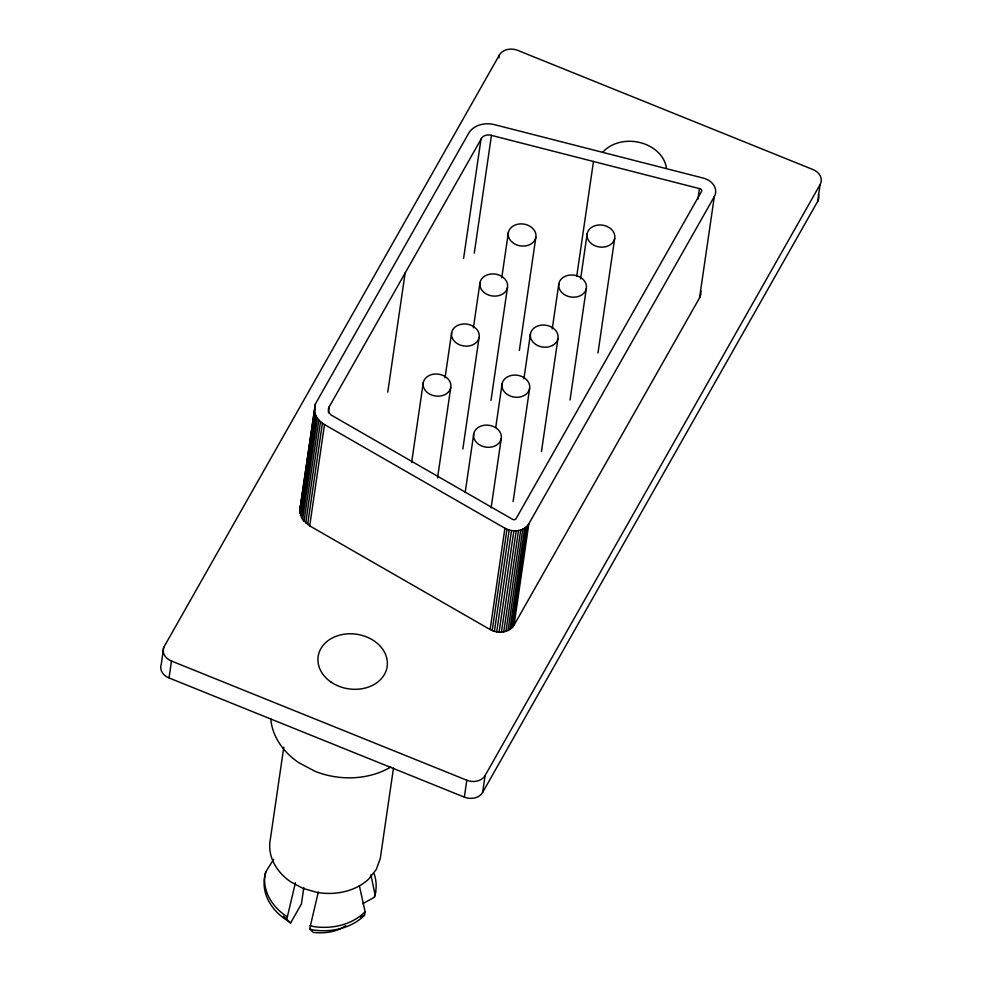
<?xml version="1.0" encoding="UTF-8"?>
<svg xmlns="http://www.w3.org/2000/svg" width="982" height="982" viewBox="0 0 982 982"><rect width="100%" height="100%" fill="white"/><g stroke="black" fill="none" stroke-linecap="round" stroke-linejoin="round"><path stroke-width="1.47" d="M299.657 511.45L315.369 404.007L468.623 133.343A22.353 17.688 8.3 0 1 494.486 124.653L703.37 178.123A16.412 12.987 8.3 0 1 714.319 196.584L699.54 297.914L514.04 625.153C509.167 633.059 497.678 633.918 490.128 629.548L309.711 525.873L302.603 519.503L299.657 511.45L315.369 404.007M451.634 332.64L451.56 335.525A13.957 11.035 8.3 0 0 463.271 345.897A13.957 11.035 8.3 0 0 478.099 340.189L479.106 337.464A13.957 11.035 8.3 0 0 476.565 329.093L474.06 326.871A13.957 11.035 8.3 0 0 463.835 323.95L460.312 324.453A13.957 11.035 8.3 0 0 451.634 332.64L445.03 377.849M163.724 647.384L161.257 664.274A13.957 11.035 8.3 0 0 169.027 677.936L464.339 797.126A13.957 11.035 8.3 0 0 482.653 792.413L817.65 201.42L820.117 184.53A13.957 11.035 8.3 0 0 812.973 169.542L517.661 50.352A13.957 11.035 8.3 0 0 499.347 55.066L163.724 647.384A13.957 11.035 8.3 0 0 171.494 661.046L169.027 677.936M299.952 513.525L314.731 412.207L314.756 405.996M300.553 515.587L315.332 414.257L314.731 412.207M301.437 517.588L316.216 416.258L315.332 414.257M302.603 519.503L317.395 418.185L316.216 416.258M304.039 521.319L318.819 419.989L317.395 418.185M305.721 523.001L320.5 421.671L318.819 419.989M307.624 524.523L322.403 423.205L320.5 421.671M309.711 525.873L324.502 424.555L322.403 423.205M328.43 412.698L329.314 406.658L481.818 137.824A8.372 6.629 8.3 0 1 490.116 135.037L700.276 188.814A2.418 1.915 8.3 0 1 701.676 191.171L515.894 518.913A2.418 1.915 8.3 0 1 512.837 519.478L331.327 415.153A8.372 6.629 8.3 0 1 328.688 407.972L329.314 406.658M283.798 747.106L270.332 839.34A55.814 44.165 8.3 0 0 290.549 881.738L302.959 888.391L316.904 892.368A55.814 44.165 8.3 0 0 368.704 879.05L376.216 869.549L380.255 858.649L393.5 767.924M273.671 859.262L265.889 871.672L264.502 877.761A56.011 44.313 8.3 0 0 286.314 919.876L290.598 923.006L301.425 903.906L303.819 887.507M286.597 920.024L295.435 882.695M387.755 392.174L405.161 272.861M345.762 925.584C336.519 932.188 324.49 933.637 313.418 932.421L309.637 929.046L318.303 891.963M411.618 462.547L423.267 382.673M309.637 929.046L313.098 929.942A56.011 44.313 8.3 0 0 364.445 915.31L365.095 911.713L359.375 885.703M463.602 258.364L481.008 139.051M362.677 903.722L374.363 897.253L375.75 891.165A56.011 44.313 8.3 0 0 374.13 873.771M437.555 477.915L450.75 387.509A13.957 11.035 8.3 0 0 431.957 374.498A13.957 11.035 8.3 0 0 428.324 393.279A13.957 11.035 8.3 0 0 450.75 387.509M498.942 57.877L499.347 55.066M474.281 253.123L491.466 135.32M473.398 327.816L479.989 282.607M462.841 448.983L479.106 337.464M465.173 492.571L473.741 433.798M501.765 277.771L508.357 232.562M490.988 400.447L507.473 287.431A13.957 11.035 8.3 0 0 488.68 274.42A13.957 11.035 8.3 0 0 485.047 293.201A13.957 11.035 8.3 0 0 507.473 287.431M495.738 427.465L502.109 383.753M491.11 507.94L501.225 438.623A13.957 11.035 8.3 0 0 482.432 425.611A13.957 11.035 8.3 0 0 478.799 444.392A13.957 11.035 8.3 0 0 501.225 438.623M519.355 350.414L535.841 237.399A13.957 11.035 8.3 0 0 517.048 224.387A13.957 11.035 8.3 0 0 513.414 243.168A13.957 11.035 8.3 0 0 535.841 237.399M523.885 378.929L530.476 333.72M464.339 797.126L466.806 780.236A13.957 11.035 8.3 0 0 485.108 775.522L820.117 184.53M490.128 629.548L504.92 528.218L324.502 424.555M492.203 630.579L506.982 529.249L504.92 528.218M513.107 501.606L529.593 388.59A13.957 11.035 8.3 0 0 510.8 375.578A13.957 11.035 8.3 0 0 507.166 394.359A13.957 11.035 8.3 0 0 529.593 388.59M494.412 631.352L509.192 530.034L506.982 529.249M496.72 631.892L511.499 530.562L509.192 530.034M499.077 632.15L513.856 530.82C519.552 531.127 525.824 528.942 528.819 523.836L714.319 196.584M501.434 632.138L516.213 530.82M503.741 631.856L518.521 530.538M505.951 631.316L520.73 529.985M482.653 792.413L485.108 775.522M508.013 630.505L522.792 529.188M552.24 328.896L558.844 283.688M509.891 629.474L524.67 528.144M511.548 628.21L526.327 526.88M512.935 626.762L527.715 525.444M514.04 625.153L528.819 523.836M541.463 451.573L557.96 338.545M576.741 276.212L593.484 161.429M580.608 278.851L587.199 233.642M570.051 400.018L586.315 288.512A13.957 11.035 8.3 0 0 567.522 275.5A13.957 11.035 8.3 0 0 563.889 294.281A13.957 11.035 8.3 0 0 586.315 288.512M597.977 353.004L614.683 238.479A13.957 11.035 8.3 0 0 595.89 225.467A13.957 11.035 8.3 0 0 592.256 244.248A13.957 11.035 8.3 0 0 614.683 238.479M697.932 199.125L699.466 188.556M299.67 509.376L300.59 505.337M265.889 871.672L264.993 874.385A56.011 44.313 8.3 0 0 286.805 916.501L287.088 916.648M374.363 897.253L375.259 894.541A56.011 44.313 8.3 0 0 375.578 891.668M365.095 911.713L364.936 911.934A56.011 44.313 8.3 0 1 313.589 926.566L310.128 925.67M364.604 915.101L360.554 917.237M511.499 530.562L513.856 530.82M171.494 661.046L466.806 780.236M290.598 923.006L283.479 916.145M370.901 874.692L374.854 893.866M818.423 194.362A13.957 11.035 8.3 0 1 817.65 201.42M700.694 290.586A16.412 12.987 8.3 0 1 699.54 297.914M602.58 152.505A34.886 27.606 8.3 0 1 639.748 142.488A34.886 27.606 8.3 0 1 666.361 167.861M390.848 766.979A73.957 58.515 8.3 0 1 315.161 771.361L298.638 762.621A73.957 58.515 8.3 0 1 270.762 718.836M552.449 345.504L549.269 346.732A13.957 11.035 8.3 0 1 535.521 344.314L533.017 342.092A13.957 11.035 8.3 0 1 535.988 326.76A13.957 11.035 8.3 0 1 555.419 330.173A13.957 11.035 8.3 0 1 552.449 345.504M330.922 681.999A34.886 27.606 8.3 0 0 386.994 667.576A34.886 27.606 8.3 0 0 340.017 635.047A34.886 27.606 8.3 0 0 330.922 681.999"/></g></svg>
